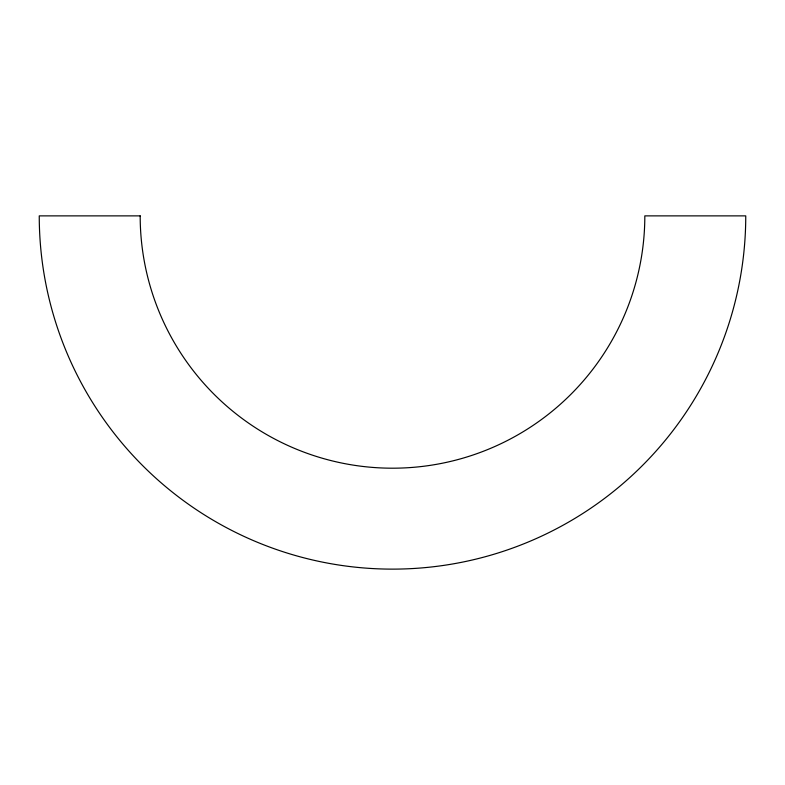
<?xml version="1.0" encoding="UTF-8"?>
<svg xmlns="http://www.w3.org/2000/svg" width="785" height="785" viewBox="0 0 785 785"><rect width="100%" height="100%" fill="white"/><g stroke="black" fill="none" stroke-linecap="round" stroke-linejoin="round"><path stroke-width="1.18" d="M140.181 215.875L39.25 215.875A353.25 353.25 0 0 0 392.5 569.125A353.25 353.25 0 0 0 745.75 215.875L644.819 215.875A252.319 252.319 0 0 1 392.5 468.194A252.319 252.319 0 0 1 140.181 215.875"/></g></svg>
